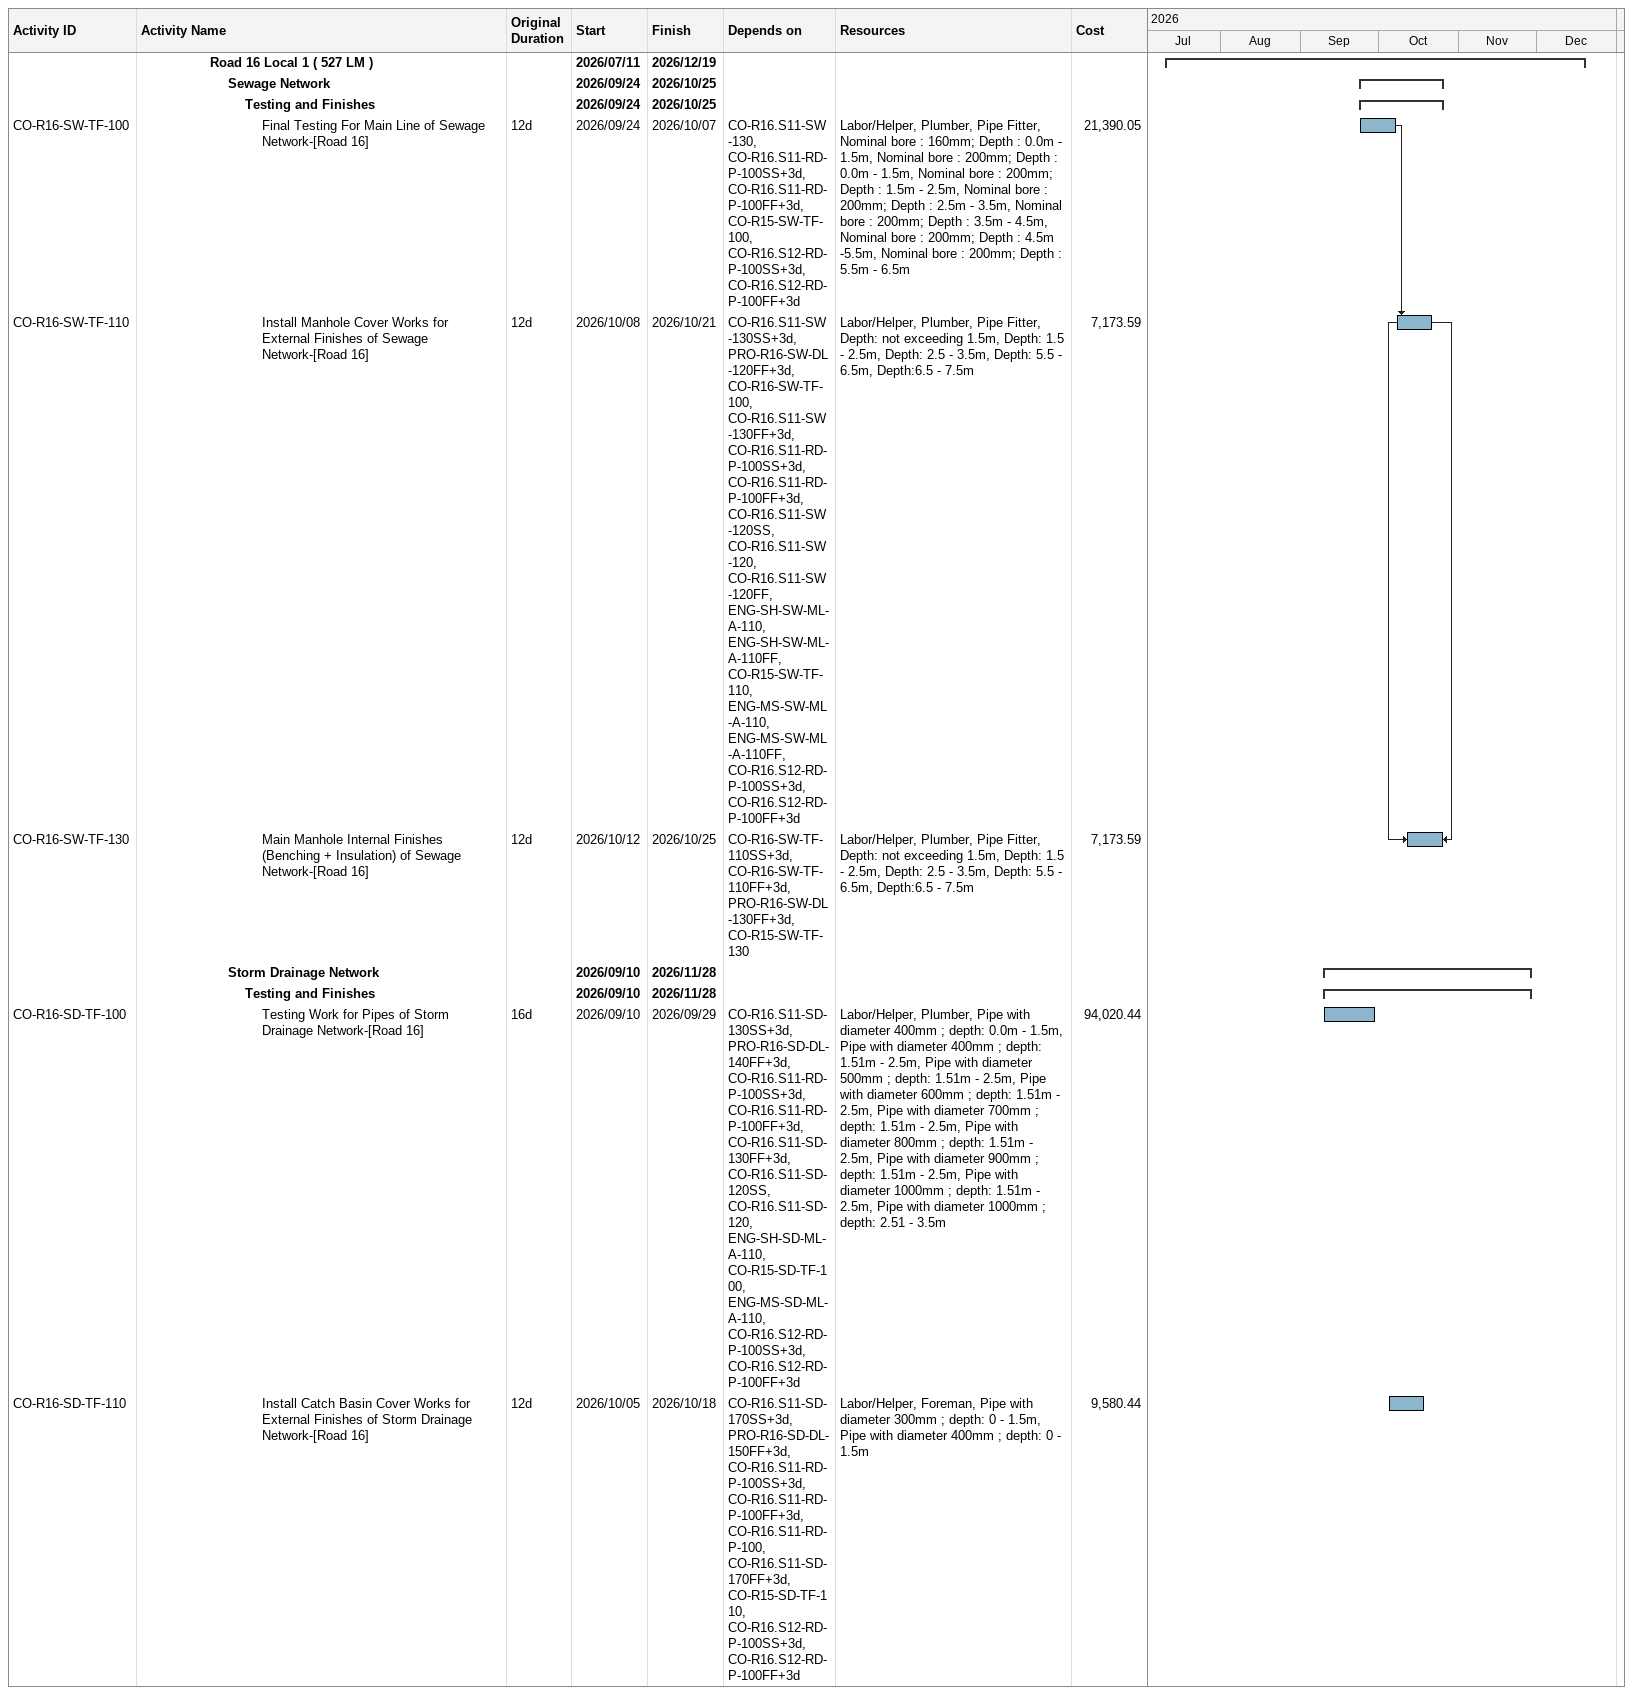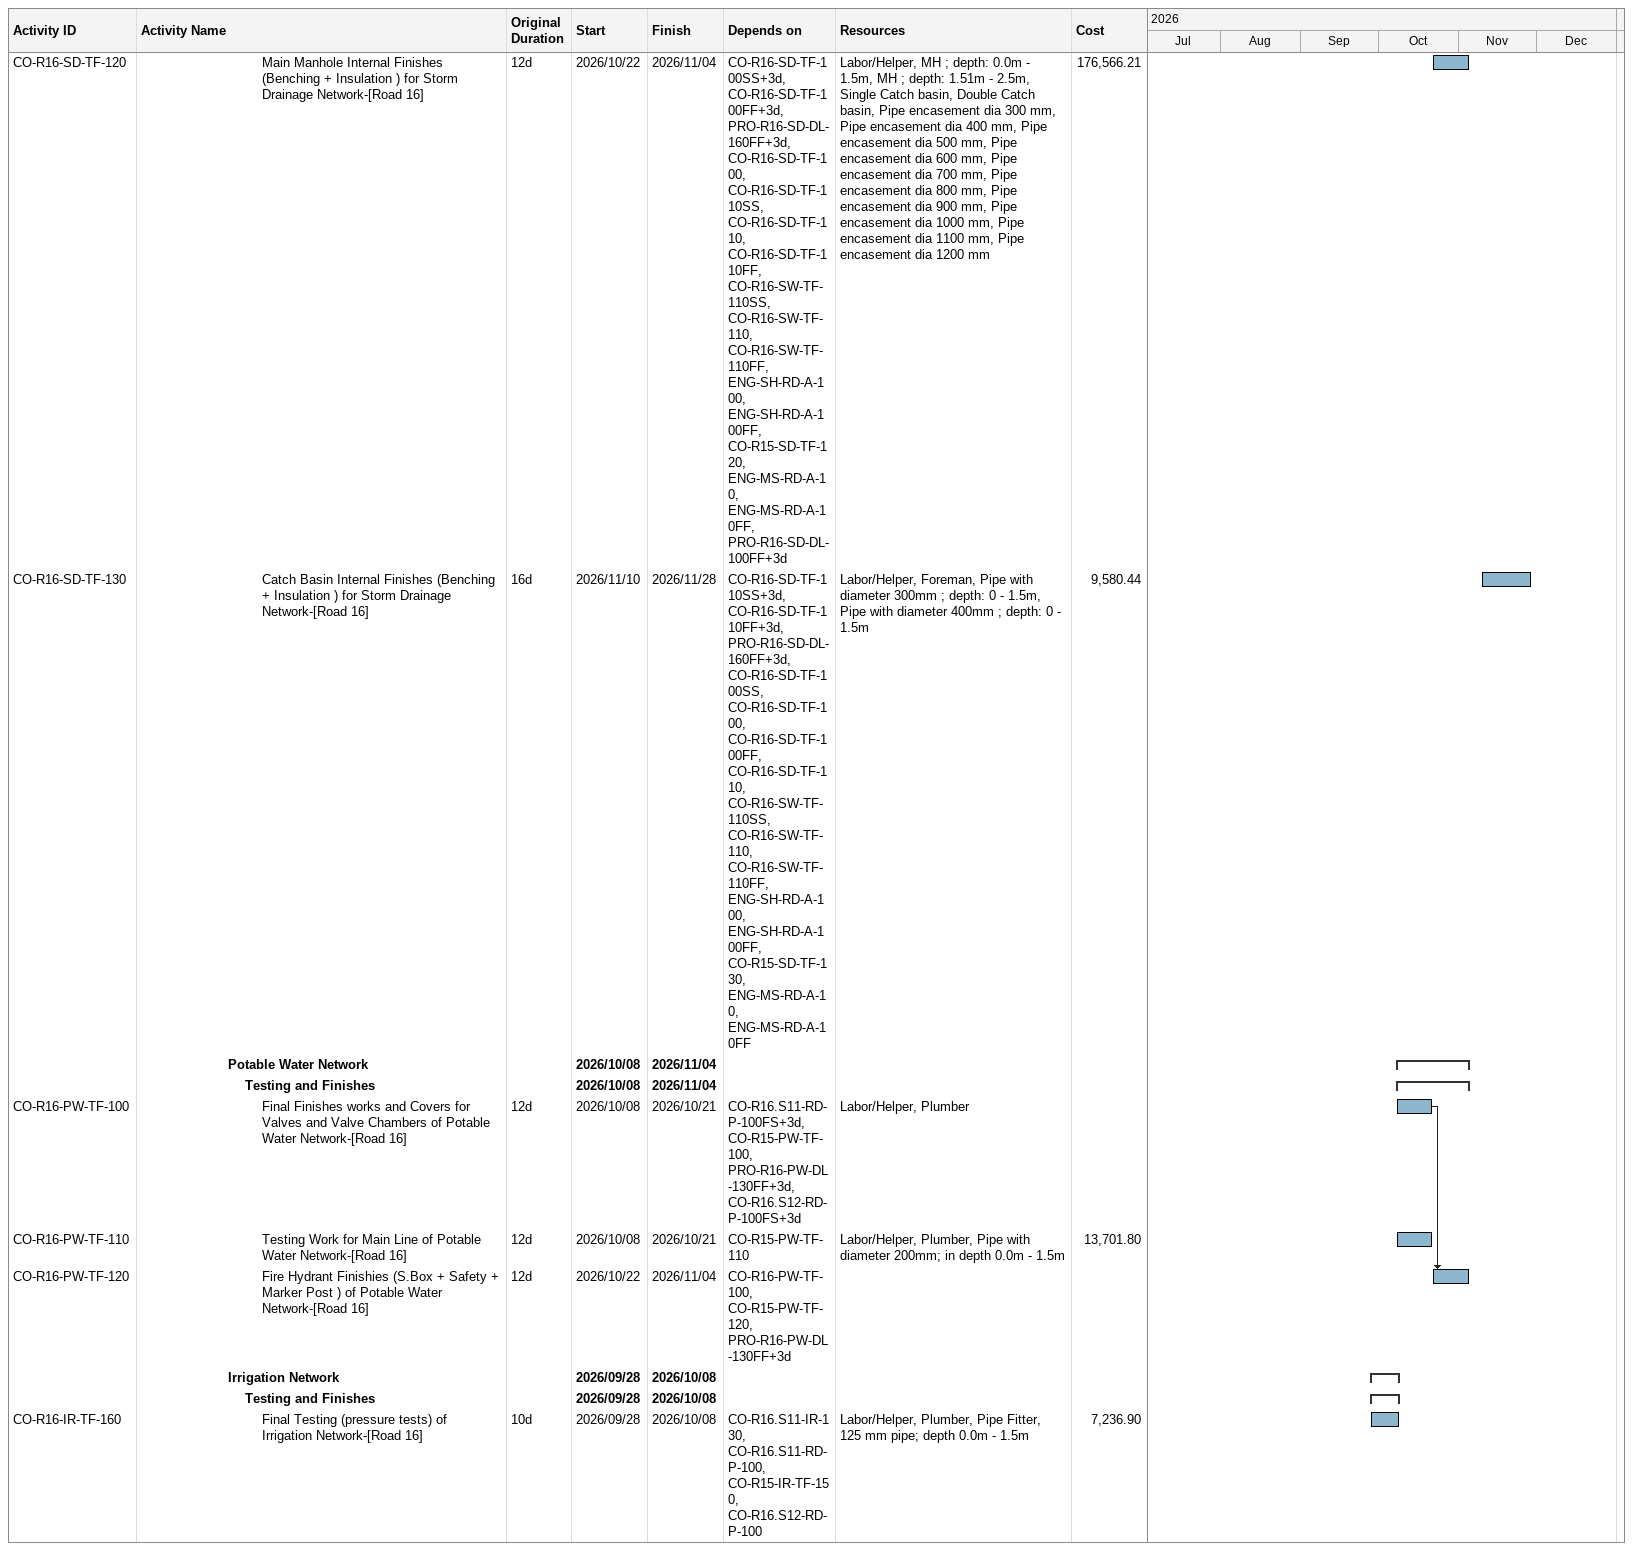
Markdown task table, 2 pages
| ID | Level | Task | Original duration | Start | Finish | Predecessors | Resources | Cost |
|---|---|---|---|---|---|---|---|---|
|  | 5 | **Road 16 Local 1 ( 527 LM )** |  | 2026-07-11 | 2026-12-19 |  |  |  |
|  | 6 | **Sewage Network** |  | 2026-09-24 | 2026-10-25 |  |  |  |
|  | 7 | **Testing and Finishes** |  | 2026-09-24 | 2026-10-25 |  |  |  |
| CO-R16-SW-TF-100 | 8 | Final Testing For Main Line of Sewage Network-[Road 16] | 12d | 2026-09-24 | 2026-10-07 | CO-R16.S11-SW-130, CO-R16.S11-RD-P-100SS+3d, CO-R16.S11-RD-P-100FF+3d, CO-R15-SW-TF-100, CO-R16.S12-RD-P-100SS+3d, CO-R16.S12-RD-P-100FF+3d | Labor/Helper, Plumber, Pipe Fitter, Nominal bore : 160mm; Depth : 0.0m - 1.5m, Nominal bore : 200mm; Depth : 0.0m - 1.5m, Nominal bore : 200mm; Depth : 1.5m - 2.5m, Nominal bore : 200mm; Depth : 2.5m - 3.5m, Nominal bore : 200mm; Depth : 3.5m - 4.5m, Nominal bore : 200mm; Depth : 4.5m -5.5m, Nominal bore : 200mm; Depth : 5.5m - 6.5m | 21390.05 |
| CO-R16-SW-TF-110 | 8 | Install Manhole Cover Works for External Finishes of Sewage Network-[Road 16] | 12d | 2026-10-08 | 2026-10-21 | CO-R16.S11-SW-130SS+3d, PRO-R16-SW-DL-120FF+3d, CO-R16-SW-TF-100, CO-R16.S11-SW-130FF+3d, CO-R16.S11-RD-P-100SS+3d, CO-R16.S11-RD-P-100FF+3d, CO-R16.S11-SW-120SS, CO-R16.S11-SW-120, CO-R16.S11-SW-120FF, ENG-SH-SW-ML-A-110, ENG-SH-SW-ML-A-110FF, CO-R15-SW-TF-110, ENG-MS-SW-ML-A-110, ENG-MS-SW-ML-A-110FF, CO-R16.S12-RD-P-100SS+3d, CO-R16.S12-RD-P-100FF+3d | Labor/Helper, Plumber, Pipe Fitter, Depth: not exceeding 1.5m, Depth: 1.5 - 2.5m, Depth: 2.5 - 3.5m, Depth: 5.5 - 6.5m, Depth:6.5 - 7.5m | 7173.59 |
| CO-R16-SW-TF-130 | 8 | Main Manhole Internal Finishes (Benching + Insulation) of Sewage Network-[Road 16] | 12d | 2026-10-12 | 2026-10-25 | CO-R16-SW-TF-110SS+3d, CO-R16-SW-TF-110FF+3d, PRO-R16-SW-DL-130FF+3d, CO-R15-SW-TF-130 | Labor/Helper, Plumber, Pipe Fitter, Depth: not exceeding 1.5m, Depth: 1.5 - 2.5m, Depth: 2.5 - 3.5m, Depth: 5.5 - 6.5m, Depth:6.5 - 7.5m | 7173.59 |
|  | 6 | **Storm Drainage Network** |  | 2026-09-10 | 2026-11-28 |  |  |  |
|  | 7 | **Testing and Finishes** |  | 2026-09-10 | 2026-11-28 |  |  |  |
| CO-R16-SD-TF-100 | 8 | Testing Work for Pipes of Storm Drainage Network-[Road 16] | 16d | 2026-09-10 | 2026-09-29 | CO-R16.S11-SD-130SS+3d, PRO-R16-SD-DL-140FF+3d, CO-R16.S11-RD-P-100SS+3d, CO-R16.S11-RD-P-100FF+3d, CO-R16.S11-SD-130FF+3d, CO-R16.S11-SD-120SS, CO-R16.S11-SD-120, ENG-SH-SD-ML-A-110, CO-R15-SD-TF-100, ENG-MS-SD-ML-A-110, CO-R16.S12-RD-P-100SS+3d, CO-R16.S12-RD-P-100FF+3d | Labor/Helper, Plumber, Pipe with diameter 400mm ; depth: 0.0m - 1.5m, Pipe with diameter 400mm ; depth: 1.51m - 2.5m, Pipe with diameter 500mm ; depth: 1.51m - 2.5m, Pipe with diameter 600mm ; depth: 1.51m - 2.5m, Pipe with diameter 700mm ; depth: 1.51m - 2.5m, Pipe with diameter 800mm ; depth: 1.51m - 2.5m, Pipe with diameter 900mm ; depth: 1.51m - 2.5m, Pipe with diameter 1000mm ; depth: 1.51m - 2.5m, Pipe with diameter 1000mm ; depth: 2.51 - 3.5m | 94020.44 |
| CO-R16-SD-TF-110 | 8 | Install Catch Basin Cover Works for External Finishes of Storm Drainage Network-[Road 16] | 12d | 2026-10-05 | 2026-10-18 | CO-R16.S11-SD-170SS+3d, PRO-R16-SD-DL-150FF+3d, CO-R16.S11-RD-P-100SS+3d, CO-R16.S11-RD-P-100FF+3d, CO-R16.S11-RD-P-100, CO-R16.S11-SD-170FF+3d, CO-R15-SD-TF-110, CO-R16.S12-RD-P-100SS+3d, CO-R16.S12-RD-P-100FF+3d | Labor/Helper, Foreman, Pipe with diameter 300mm ; depth: 0 - 1.5m, Pipe with diameter 400mm ; depth: 0 - 1.5m | 9580.44 |
| CO-R16-SD-TF-120 | 8 | Main Manhole Internal Finishes (Benching + Insulation ) for Storm Drainage Network-[Road 16] | 12d | 2026-10-22 | 2026-11-04 | CO-R16-SD-TF-100SS+3d, CO-R16-SD-TF-100FF+3d, PRO-R16-SD-DL-160FF+3d, CO-R16-SD-TF-100, CO-R16-SD-TF-110SS, CO-R16-SD-TF-110, CO-R16-SD-TF-110FF, CO-R16-SW-TF-110SS, CO-R16-SW-TF-110, CO-R16-SW-TF-110FF, ENG-SH-RD-A-100, ENG-SH-RD-A-100FF, CO-R15-SD-TF-120, ENG-MS-RD-A-10, ENG-MS-RD-A-10FF, PRO-R16-SD-DL-100FF+3d | Labor/Helper, MH ; depth: 0.0m - 1.5m, MH ; depth: 1.51m - 2.5m, Single Catch basin, Double Catch basin, Pipe encasement dia 300 mm, Pipe encasement dia 400 mm, Pipe encasement dia 500 mm, Pipe encasement dia 600 mm, Pipe encasement dia 700 mm, Pipe encasement dia 800 mm, Pipe encasement dia 900 mm, Pipe encasement dia 1000 mm, Pipe encasement dia 1100 mm, Pipe encasement dia 1200 mm | 176566.21 |
| CO-R16-SD-TF-130 | 8 | Catch Basin Internal Finishes (Benching + Insulation ) for Storm Drainage Network-[Road 16] | 16d | 2026-11-10 | 2026-11-28 | CO-R16-SD-TF-110SS+3d, CO-R16-SD-TF-110FF+3d, PRO-R16-SD-DL-160FF+3d, CO-R16-SD-TF-100SS, CO-R16-SD-TF-100, CO-R16-SD-TF-100FF, CO-R16-SD-TF-110, CO-R16-SW-TF-110SS, CO-R16-SW-TF-110, CO-R16-SW-TF-110FF, ENG-SH-RD-A-100, ENG-SH-RD-A-100FF, CO-R15-SD-TF-130, ENG-MS-RD-A-10, ENG-MS-RD-A-10FF | Labor/Helper, Foreman, Pipe with diameter 300mm ; depth: 0 - 1.5m, Pipe with diameter 400mm ; depth: 0 - 1.5m | 9580.44 |
|  | 6 | **Potable Water Network** |  | 2026-10-08 | 2026-11-04 |  |  |  |
|  | 7 | **Testing and Finishes** |  | 2026-10-08 | 2026-11-04 |  |  |  |
| CO-R16-PW-TF-100 | 8 | Final Finishes works and Covers for Valves and Valve Chambers of Potable Water Network-[Road 16] | 12d | 2026-10-08 | 2026-10-21 | CO-R16.S11-RD-P-100FS+3d, CO-R15-PW-TF-100, PRO-R16-PW-DL-130FF+3d, CO-R16.S12-RD-P-100FS+3d | Labor/Helper, Plumber |  |
| CO-R16-PW-TF-110 | 8 | Testing Work for Main Line of Potable Water Network-[Road 16] | 12d | 2026-10-08 | 2026-10-21 | CO-R15-PW-TF-110 | Labor/Helper, Plumber, Pipe with diameter 200mm; in depth 0.0m - 1.5m | 13701.80 |
| CO-R16-PW-TF-120 | 8 | Fire Hydrant Finishies (S.Box + Safety + Marker Post ) of Potable Water Network-[Road 16] | 12d | 2026-10-22 | 2026-11-04 | CO-R16-PW-TF-100, CO-R15-PW-TF-120, PRO-R16-PW-DL-130FF+3d |  |  |
|  | 6 | **Irrigation Network** |  | 2026-09-28 | 2026-10-08 |  |  |  |
|  | 7 | **Testing and Finishes** |  | 2026-09-28 | 2026-10-08 |  |  |  |
| CO-R16-IR-TF-160 | 8 | Final Testing (pressure tests) of Irrigation Network-[Road 16] | 10d | 2026-09-28 | 2026-10-08 | CO-R16.S11-IR-130, CO-R16.S11-RD-P-100, CO-R15-IR-TF-150, CO-R16.S12-RD-P-100 | Labor/Helper, Plumber, Pipe Fitter, 125 mm pipe; depth 0.0m - 1.5m | 7236.90 |
